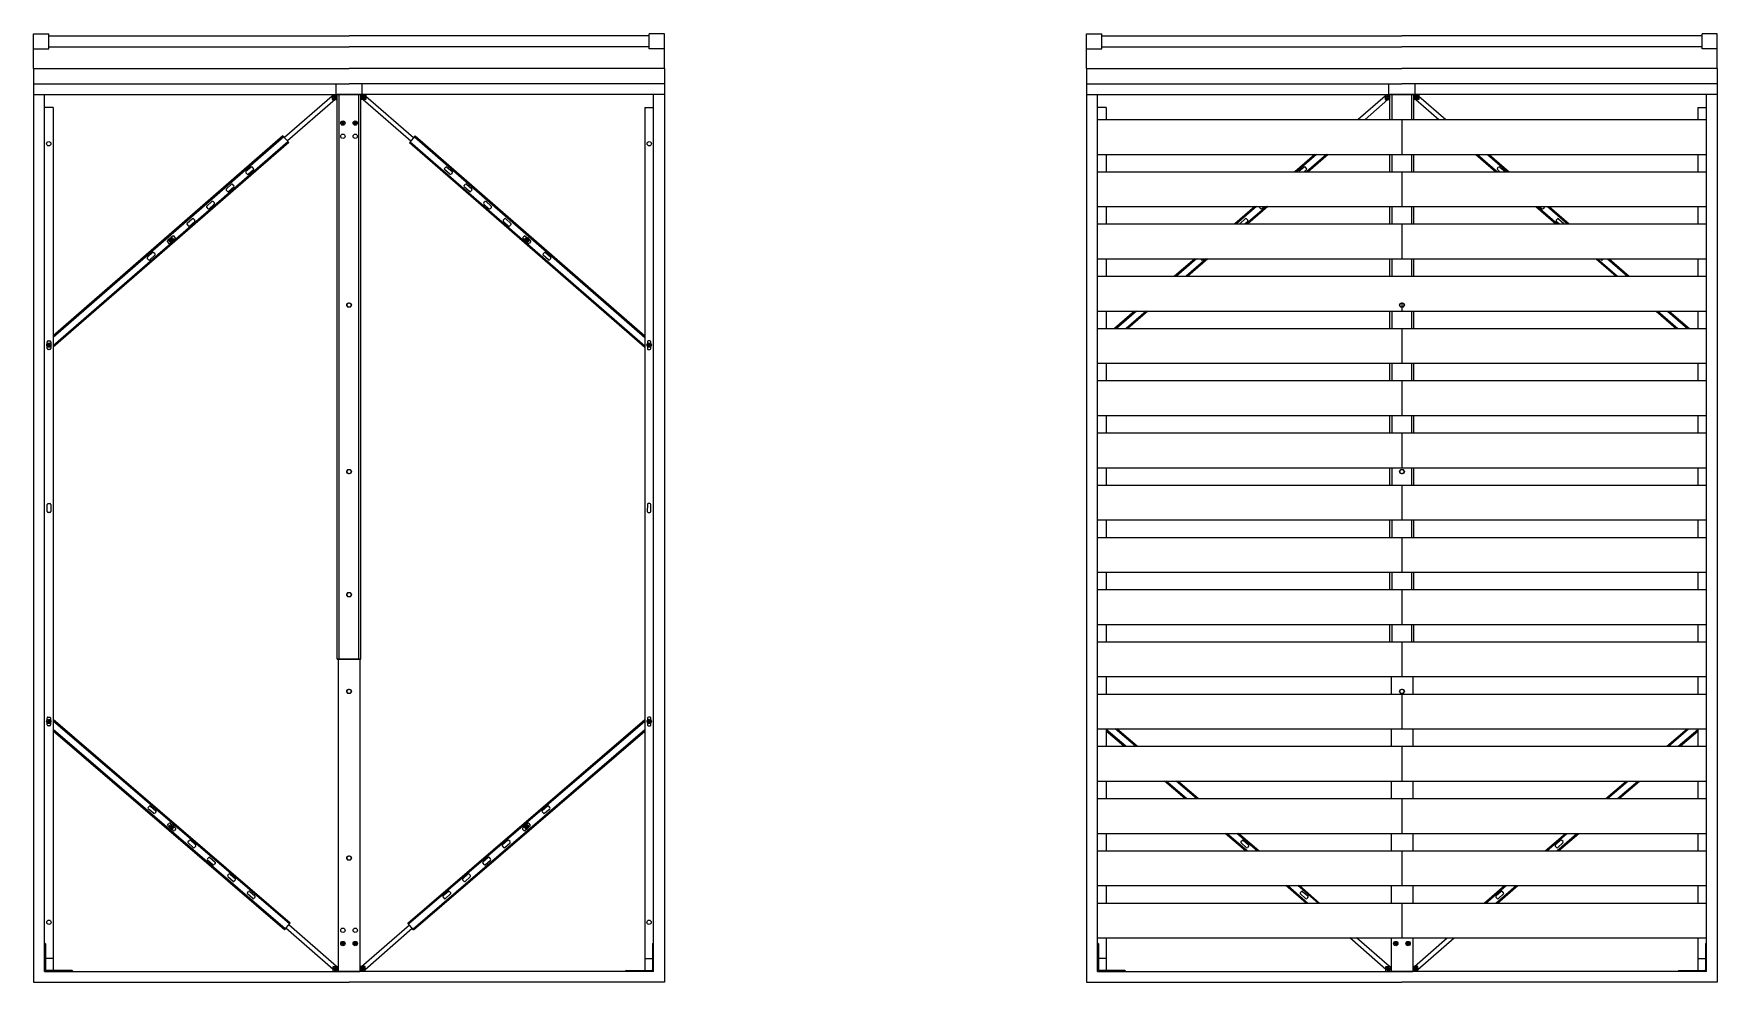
# Model space of a CAD drawing. Header units: millimetres. Extents: x 933 to 3262, y 580 to 1336.
# Drawn here: x 1879.6 to 2266.7, y 1117.6 to 1335.6 of the extents above; entities that cross this region are included whole.
import ezdxf

# ---------------------------------------------------------------- set-up
doc = ezdxf.new("R2010")
doc.units = ezdxf.units.MM
doc.layers.add('A-FURN', color=8, linetype='Continuous')
doc.layers.add('Viti', color=90, linetype='Continuous')

msp = doc.modelspace()

# ---------------------------------------------------------------- linework, layer by layer
at = {"layer": 'A-FURN'}
for p, q in [((1879.6, 1327.63), (1879.6, 1335.63)), ((1879.6, 1335.63), (1883.1, 1335.63)), ((1883.1, 1332.13), (1883.1, 1335.63)), ((2024.6, 1335.63), (2021.1, 1335.63)), ((2021.1, 1332.13), (2021.1, 1335.63)), ((2024.6, 1327.63), (2024.6, 1335.63)), ((2121.66, 1327.63), (2121.66, 1335.63)), ((2121.66, 1335.63), (2125.16, 1335.63)), ((2125.16, 1332.13), (2125.16, 1335.63)), ((2266.66, 1335.63), (2263.16, 1335.63)), ((2263.16, 1332.13), (2263.16, 1335.63)), ((2266.66, 1327.63), (2266.66, 1335.63)), ((1879.6, 1332.13), (1883.1, 1332.13)), ((1883.1, 1335.13), (1952.1, 1335.13)), ((1883.1, 1332.63), (1952.1, 1332.63)), ((2021.1, 1335.13), (1952.1, 1335.13)), ((2021.1, 1332.63), (1952.1, 1332.63)), ((2024.6, 1332.13), (2021.1, 1332.13)), ((2121.66, 1332.13), (2125.16, 1332.13)), ((2125.16, 1335.13), (2194.16, 1335.13)), ((2125.16, 1332.63), (2194.16, 1332.63)), ((2263.16, 1335.13), (2194.16, 1335.13)), ((2263.16, 1332.63), (2194.16, 1332.63)), ((2266.66, 1332.13), (2263.16, 1332.13)), ((1879.6, 1327.63), (1879.6, 1117.63)), ((1879.6, 1327.63), (1952.1, 1327.63)), ((2024.6, 1327.63), (1952.1, 1327.63)), ((2024.6, 1327.63), (2024.6, 1117.63)), ((2121.66, 1327.63), (2121.66, 1117.63)), ((2121.66, 1327.63), (2194.16, 1327.63)), ((2266.66, 1327.63), (2194.16, 1327.63)), ((2266.66, 1327.63), (2266.66, 1117.63)), ((1879.6, 1324.13), (1952.1, 1324.13)), ((1949.11, 1321.63), (1949.11, 1324.13)), ((2024.6, 1324.13), (1952.1, 1324.13)), ((1955.1, 1321.63), (1955.1, 1324.13)), ((2121.66, 1324.13), (2194.16, 1324.13)), ((2191.17, 1321.63), (2191.17, 1324.13)), ((2266.66, 1324.13), (2194.16, 1324.13)), ((2197.16, 1321.63), (2197.16, 1324.13)), ((1879.6, 1321.63), (1954.85, 1321.63)), ((1882.1, 1120.13), (1882.1, 1321.63)), ((2024.6, 1321.63), (1949.35, 1321.63)), ((2022.1, 1120.13), (2022.1, 1321.63)), ((2121.66, 1321.63), (2196.91, 1321.63)), ((2124.16, 1120.13), (2124.16, 1321.63)), ((2266.66, 1321.63), (2191.41, 1321.63)), ((2264.16, 1120.13), (2264.16, 1321.63)), ((2124.16, 1315.9), (2264.16, 1315.9)), ((2194.16, 1315.9), (2194.16, 1307.9)), ((2124.16, 1307.9), (2264.16, 1307.9)), ((2124.16, 1303.9), (2264.16, 1303.9)), ((2194.16, 1303.9), (2194.16, 1295.9)), ((2124.16, 1295.9), (2264.16, 1295.9)), ((2124.16, 1291.9), (2264.16, 1291.9)), ((2194.16, 1291.9), (2194.16, 1283.9)), ((2124.16, 1283.9), (2264.16, 1283.9)), ((2124.16, 1279.89), (2264.16, 1279.89)), ((2194.16, 1273.77), (2194.16, 1271.89)), ((2124.16, 1271.89), (2264.16, 1271.89)), ((2124.16, 1267.89), (2264.16, 1267.89)), ((2194.16, 1267.89), (2194.16, 1259.89)), ((2124.16, 1259.89), (2264.16, 1259.89)), ((2124.16, 1255.89), (2264.16, 1255.89)), ((2194.16, 1255.89), (2194.16, 1247.89)), ((2124.16, 1247.89), (2264.16, 1247.89)), ((2124.16, 1243.88), (2264.16, 1243.88)), ((2194.16, 1243.88), (2194.16, 1235.88)), ((2124.16, 1235.88), (2264.16, 1235.88)), ((2124.16, 1231.88), (2264.16, 1231.88)), ((2194.16, 1231.88), (2194.16, 1223.88)), ((2124.16, 1223.88), (2264.16, 1223.88)), ((2124.16, 1219.88), (2264.16, 1219.88)), ((2194.16, 1219.88), (2194.16, 1211.88)), ((2124.16, 1211.88), (2264.16, 1211.88)), ((2124.16, 1207.87), (2264.16, 1207.87)), ((2194.16, 1207.87), (2194.16, 1199.87)), ((2124.16, 1199.87), (2264.16, 1199.87)), ((2124.16, 1195.87), (2264.16, 1195.87)), ((2194.16, 1195.87), (2194.16, 1187.87)), ((2124.16, 1187.87), (2264.16, 1187.87)), ((2124.16, 1183.87), (2264.16, 1183.87)), ((2194.16, 1183.87), (2194.16, 1175.87)), ((2124.16, 1175.87), (2264.16, 1175.87)), ((2124.16, 1171.86), (2264.16, 1171.86)), ((2194.16, 1171.86), (2194.16, 1163.86)), ((2124.16, 1163.86), (2264.16, 1163.86)), ((2124.16, 1159.86), (2264.16, 1159.86)), ((2194.16, 1159.86), (2194.16, 1151.86)), ((2124.16, 1151.86), (2264.16, 1151.86)), ((2124.16, 1147.86), (2264.16, 1147.86)), ((2194.16, 1147.86), (2194.16, 1139.86)), ((2124.16, 1139.86), (2264.16, 1139.86)), ((2124.16, 1135.85), (2264.16, 1135.85)), ((2194.16, 1135.85), (2194.16, 1127.85)), ((2124.16, 1127.85), (2264.16, 1127.85)), ((1882.11, 1123.13), (1882.1, 1123.13)), ((2022.1, 1123.13), (2022.1, 1123.13)), ((2124.17, 1123.13), (2124.16, 1123.13)), ((2264.16, 1123.13), (2264.16, 1123.13)), ((1882.1, 1120.13), (1954.6, 1120.13)), ((2022.1, 1120.13), (1949.6, 1120.13)), ((2124.16, 1120.13), (2196.66, 1120.13)), ((2264.16, 1120.13), (2191.66, 1120.13)), ((1879.6, 1117.63), (1952.1, 1117.63)), ((2024.6, 1117.63), (1952.1, 1117.63)), ((2121.66, 1117.63), (2194.16, 1117.63)), ((2266.66, 1117.63), (2194.16, 1117.63))]:
    msp.add_line(p, q, dxfattribs=at)
for centre in [(1952.06, 1206.71), (1952.15, 1206.71)]:
    msp.add_circle(centre, 0.5, dxfattribs=at)
at = {"layer": 'Viti'}
for p, q in [((1948.23, 1321.3), (1937.25, 1311.74)), ((1948.88, 1320.47), (1937.93, 1310.97)), ((1948.23, 1321.62), (1948.23, 1320.47)), ((1948.23, 1320.47), (1949.35, 1320.47)), ((1948.51, 1321.03), (1948.51, 1321.19)), ((1948.51, 1321.19), (1948.74, 1321.19)), ((1948.74, 1321.03), (1948.51, 1321.03)), ((1948.74, 1321.42), (1948.9, 1321.42)), ((1948.74, 1321.19), (1948.74, 1321.42)), ((1948.74, 1321.19), (1948.9, 1321.03)), ((1948.74, 1321.03), (1948.9, 1321.19)), ((1948.74, 1320.8), (1948.74, 1321.03)), ((1948.9, 1320.8), (1948.74, 1320.8)), ((1948.9, 1321.42), (1948.9, 1321.19)), ((1948.9, 1321.19), (1949.13, 1321.19)), ((1948.9, 1321.03), (1948.9, 1320.8)), ((1949.13, 1321.03), (1948.9, 1321.03)), ((1949.13, 1321.19), (1949.13, 1321.03)), ((1949.35, 1226.63), (1949.35, 1321.63)), ((1949.85, 1226.63), (1949.85, 1321.63)), ((1954.35, 1226.63), (1954.35, 1321.63)), ((1954.85, 1226.63), (1954.85, 1321.63)), ((1955.98, 1320.47), (1954.85, 1320.47)), ((1955.08, 1321.19), (1955.08, 1321.03)), ((1955.31, 1321.19), (1955.08, 1321.19)), ((1955.08, 1321.03), (1955.31, 1321.03)), ((1955.47, 1321.42), (1955.31, 1321.42)), ((1955.31, 1321.42), (1955.31, 1321.19)), ((1955.47, 1321.19), (1955.31, 1321.03)), ((1955.47, 1321.03), (1955.31, 1321.19)), ((1955.31, 1321.03), (1955.31, 1320.8)), ((1955.31, 1320.8), (1955.47, 1320.8)), ((1955.33, 1320.47), (1966.28, 1310.97)), ((1955.47, 1321.19), (1955.47, 1321.42)), ((1955.7, 1321.19), (1955.47, 1321.19)), ((1955.47, 1320.8), (1955.47, 1321.03)), ((1955.47, 1321.03), (1955.7, 1321.03)), ((1955.7, 1321.03), (1955.7, 1321.19)), ((1955.98, 1321.62), (1955.98, 1320.47)), ((1955.98, 1321.3), (1966.96, 1311.74)), ((2190.29, 1321.3), (2184.09, 1315.9)), ((2190.94, 1320.47), (2185.67, 1315.9)), ((2190.29, 1321.62), (2190.29, 1320.47)), ((2190.29, 1320.47), (2191.41, 1320.47)), ((2190.56, 1321.03), (2190.56, 1321.19)), ((2190.56, 1321.19), (2190.8, 1321.19)), ((2190.8, 1321.03), (2190.56, 1321.03)), ((2190.8, 1321.42), (2190.95, 1321.42)), ((2190.8, 1321.19), (2190.8, 1321.42)), ((2190.8, 1321.19), (2190.95, 1321.03)), ((2190.8, 1321.03), (2190.95, 1321.19)), ((2190.8, 1320.8), (2190.8, 1321.03)), ((2190.95, 1320.8), (2190.8, 1320.8)), ((2190.95, 1321.42), (2190.95, 1321.19)), ((2190.95, 1321.19), (2191.19, 1321.19)), ((2190.95, 1321.03), (2190.95, 1320.8)), ((2191.19, 1321.03), (2190.95, 1321.03)), ((2191.19, 1321.19), (2191.19, 1321.03)), ((2191.41, 1315.9), (2191.41, 1321.63)), ((2191.91, 1315.9), (2191.91, 1321.63)), ((2196.41, 1315.9), (2196.41, 1321.63)), ((2196.91, 1315.9), (2196.91, 1321.63)), ((2198.03, 1320.47), (2196.91, 1320.47)), ((2197.13, 1321.19), (2197.13, 1321.03)), ((2197.37, 1321.19), (2197.13, 1321.19)), ((2197.13, 1321.03), (2197.37, 1321.03)), ((2197.53, 1321.42), (2197.37, 1321.42)), ((2197.37, 1321.42), (2197.37, 1321.19)), ((2197.53, 1321.19), (2197.37, 1321.03)), ((2197.53, 1321.03), (2197.37, 1321.19)), ((2197.37, 1321.03), (2197.37, 1320.8)), ((2197.37, 1320.8), (2197.53, 1320.8)), ((2197.38, 1320.47), (2202.65, 1315.9)), ((2197.53, 1321.19), (2197.53, 1321.42)), ((2197.76, 1321.19), (2197.53, 1321.19)), ((2197.53, 1320.8), (2197.53, 1321.03)), ((2197.53, 1321.03), (2197.76, 1321.03)), ((2197.76, 1321.03), (2197.76, 1321.19)), ((2198.03, 1321.62), (2198.03, 1320.47)), ((2198.03, 1321.3), (2204.23, 1315.9)), ((1884.1, 1318.63), (1882.1, 1318.63)), ((1884.1, 1318.63), (1884.1, 1120.13)), ((2020.1, 1318.63), (2020.1, 1120.13)), ((2020.1, 1318.63), (2022.1, 1318.63)), ((2126.16, 1318.63), (2124.16, 1318.63)), ((2126.16, 1318.63), (2126.16, 1315.9)), ((2262.16, 1318.63), (2262.16, 1315.9)), ((2262.16, 1318.63), (2264.16, 1318.63)), ((1950.37, 1315.03), (1950.37, 1315.18)), ((1950.37, 1315.18), (1950.6, 1315.18)), ((1950.6, 1315.03), (1950.37, 1315.03)), ((1950.6, 1315.42), (1950.76, 1315.42)), ((1950.6, 1315.18), (1950.6, 1315.42)), ((1950.6, 1315.18), (1950.76, 1315.03)), ((1950.6, 1315.03), (1950.76, 1315.18)), ((1950.6, 1314.79), (1950.6, 1315.03)), ((1950.76, 1314.79), (1950.6, 1314.79)), ((1950.76, 1315.42), (1950.76, 1315.18)), ((1950.76, 1315.18), (1951, 1315.18)), ((1950.76, 1315.03), (1950.76, 1314.79)), ((1951, 1315.03), (1950.76, 1315.03)), ((1951, 1315.18), (1951, 1315.03)), ((1953.21, 1315.18), (1953.21, 1315.03)), ((1953.45, 1315.18), (1953.21, 1315.18)), ((1953.21, 1315.03), (1953.45, 1315.03)), ((1953.6, 1315.42), (1953.45, 1315.42)), ((1953.45, 1315.42), (1953.45, 1315.18)), ((1953.6, 1315.18), (1953.45, 1315.03)), ((1953.6, 1315.03), (1953.45, 1315.18)), ((1953.45, 1315.03), (1953.45, 1314.79)), ((1953.45, 1314.79), (1953.6, 1314.79)), ((1953.6, 1315.18), (1953.6, 1315.42)), ((1953.84, 1315.18), (1953.6, 1315.18)), ((1953.6, 1314.79), (1953.6, 1315.03)), ((1953.6, 1315.03), (1953.84, 1315.03)), ((1953.84, 1315.03), (1953.84, 1315.18)), ((1936.92, 1312.12), (1884.1, 1266.21)), ((1937.08, 1311.94), (1884.1, 1265.83)), ((1938.07, 1310.79), (1884.1, 1263.9)), ((1938.23, 1310.61), (1884.1, 1263.57)), ((1936.92, 1312.12), (1938.23, 1310.61)), ((1967.29, 1312.12), (1965.98, 1310.61)), ((1965.98, 1310.61), (2020.1, 1263.57)), ((1966.14, 1310.79), (2020.1, 1263.9)), ((1967.13, 1311.94), (2020.1, 1265.83)), ((1967.29, 1312.12), (2020.1, 1266.21)), ((1929.61, 1304.98), (1928.41, 1303.92)), ((1930.15, 1304.66), (1929.89, 1304.96)), ((1974.06, 1304.66), (1974.32, 1304.96)), ((1974.6, 1304.98), (1975.8, 1303.92)), ((2126.16, 1307.9), (2126.16, 1303.9)), ((2174.13, 1307.9), (2169.52, 1303.9)), ((2174.5, 1307.9), (2169.9, 1303.9)), ((2171.66, 1304.98), (2170.46, 1303.92)), ((2172.21, 1304.66), (2171.95, 1304.96)), ((2176.81, 1307.9), (2172.2, 1303.9)), ((2177.18, 1307.9), (2172.57, 1303.9)), ((2191.41, 1303.9), (2191.41, 1307.9)), ((2191.91, 1303.9), (2191.91, 1307.9)), ((2196.41, 1303.9), (2196.41, 1307.9)), ((2196.91, 1303.9), (2196.91, 1307.9)), ((2211.15, 1307.9), (2215.75, 1303.9)), ((2211.52, 1307.9), (2216.12, 1303.9)), ((2213.82, 1307.9), (2218.42, 1303.9)), ((2214.2, 1307.9), (2218.8, 1303.9)), ((2216.11, 1304.66), (2216.38, 1304.96)), ((2216.66, 1304.98), (2217.86, 1303.92)), ((2262.16, 1307.9), (2262.16, 1303.9)), ((1925.1, 1301.02), (1923.9, 1299.96)), ((1925.65, 1300.7), (1925.38, 1301)), ((1928.39, 1303.64), (1928.65, 1303.34)), ((1928.93, 1303.32), (1930.14, 1304.38)), ((1975.27, 1303.32), (1974.07, 1304.38)), ((1975.82, 1303.64), (1975.56, 1303.34)), ((1978.56, 1300.7), (1978.82, 1301)), ((1979.11, 1301.02), (1980.31, 1299.96)), ((2171.65, 1303.9), (2172.19, 1304.38)), ((2216.67, 1303.9), (2216.13, 1304.38)), ((1920.6, 1297.05), (1919.4, 1296)), ((1921.14, 1296.73), (1920.88, 1297.03)), ((1923.88, 1299.68), (1924.15, 1299.38)), ((1924.43, 1299.36), (1925.63, 1300.41)), ((1979.78, 1299.36), (1978.58, 1300.41)), ((1980.33, 1299.68), (1980.06, 1299.38)), ((1983.07, 1296.73), (1983.33, 1297.03)), ((1983.61, 1297.05), (1984.81, 1296)), ((1916.09, 1293.09), (1914.89, 1292.03)), ((1916.64, 1292.77), (1916.37, 1293.07)), ((1919.38, 1295.71), (1919.64, 1295.41)), ((1919.92, 1295.4), (1921.13, 1296.45)), ((1984.28, 1295.4), (1983.08, 1296.45)), ((1984.83, 1295.71), (1984.57, 1295.41)), ((1987.57, 1292.77), (1987.83, 1293.07)), ((1988.12, 1293.09), (1989.32, 1292.03)), ((2126.16, 1295.9), (2126.16, 1291.9)), ((2160.32, 1295.9), (2155.71, 1291.9)), ((2160.71, 1295.9), (2156.11, 1291.9)), ((2158.15, 1293.09), (2156.95, 1292.03)), ((2162.99, 1295.9), (2158.38, 1291.9)), ((2158.7, 1292.77), (2158.43, 1293.07)), ((2163.36, 1295.9), (2158.76, 1291.9)), ((2161.44, 1295.71), (2161.7, 1295.41)), ((2161.98, 1295.4), (2162.56, 1295.9)), ((2191.41, 1291.9), (2191.41, 1295.9)), ((2191.91, 1291.9), (2191.91, 1295.9)), ((2196.41, 1291.9), (2196.41, 1295.9)), ((2196.91, 1291.9), (2196.91, 1295.9)), ((2224.96, 1295.9), (2229.57, 1291.9)), ((2225.33, 1295.9), (2229.94, 1291.9)), ((2226.34, 1295.4), (2225.77, 1295.9)), ((2226.89, 1295.71), (2226.62, 1295.41)), ((2227.61, 1295.9), (2232.21, 1291.9)), ((2228, 1295.9), (2232.61, 1291.9)), ((2229.63, 1292.77), (2229.89, 1293.07)), ((2230.17, 1293.09), (2231.38, 1292.03)), ((2262.16, 1295.9), (2262.16, 1291.9)), ((1911.59, 1289.13), (1911.17, 1288.76)), ((1912.13, 1288.81), (1911.87, 1289.11)), ((1914.87, 1291.75), (1915.14, 1291.45)), ((1915.42, 1291.43), (1916.62, 1292.49)), ((1988.79, 1291.43), (1987.59, 1292.49)), ((1989.34, 1291.75), (1989.07, 1291.45)), ((1992.08, 1288.81), (1992.34, 1289.11)), ((1992.62, 1289.13), (1993.04, 1288.76)), ((2158.01, 1291.9), (2158.68, 1292.49)), ((2230.32, 1291.9), (2229.65, 1292.49)), ((1906.95, 1285.31), (1905.75, 1284.26)), ((1907.5, 1285), (1907.23, 1285.3)), ((1910.37, 1287.79), (1910.63, 1287.49)), ((1910.73, 1288.37), (1910.39, 1288.07)), ((1910.91, 1288.18), (1910.91, 1288.34)), ((1910.91, 1288.34), (1911.14, 1288.34)), ((1911.14, 1288.18), (1910.91, 1288.18)), ((1910.91, 1287.47), (1911.24, 1287.76)), ((1911.14, 1288.57), (1911.29, 1288.57)), ((1911.14, 1288.34), (1911.14, 1288.57)), ((1911.14, 1288.34), (1911.29, 1288.18)), ((1911.14, 1288.18), (1911.29, 1288.34)), ((1911.14, 1287.95), (1911.14, 1288.18)), ((1911.29, 1287.95), (1911.14, 1287.95)), ((1911.29, 1288.57), (1911.29, 1288.34)), ((1911.29, 1288.34), (1911.53, 1288.34)), ((1911.29, 1288.18), (1911.29, 1287.95)), ((1911.53, 1288.18), (1911.29, 1288.18)), ((1911.53, 1288.34), (1911.53, 1288.18)), ((1911.71, 1288.17), (1912.12, 1288.53)), ((1992.5, 1288.17), (1992.09, 1288.53)), ((1992.68, 1288.34), (1992.68, 1288.18)), ((1992.92, 1288.34), (1992.68, 1288.34)), ((1992.68, 1288.18), (1992.92, 1288.18)), ((1993.07, 1288.57), (1992.92, 1288.57)), ((1992.92, 1288.57), (1992.92, 1288.34)), ((1993.07, 1288.34), (1992.92, 1288.18)), ((1993.07, 1288.18), (1992.92, 1288.34)), ((1992.92, 1288.18), (1992.92, 1287.95)), ((1992.92, 1287.95), (1993.07, 1287.95)), ((1993.29, 1287.47), (1992.97, 1287.76)), ((1993.07, 1288.34), (1993.07, 1288.57)), ((1993.3, 1288.34), (1993.07, 1288.34)), ((1993.07, 1287.95), (1993.07, 1288.18)), ((1993.07, 1288.18), (1993.3, 1288.18)), ((1993.3, 1288.18), (1993.3, 1288.34)), ((1993.48, 1288.37), (1993.82, 1288.07)), ((1993.84, 1287.79), (1993.58, 1287.49)), ((1996.71, 1285), (1996.98, 1285.3)), ((1997.26, 1285.31), (1998.46, 1284.26)), ((1905.73, 1283.98), (1905.99, 1283.67)), ((1906.28, 1283.66), (1907.48, 1284.71)), ((1997.93, 1283.66), (1996.73, 1284.71)), ((1998.48, 1283.98), (1998.21, 1283.67)), ((2126.16, 1283.9), (2126.16, 1279.89)), ((2146.51, 1283.9), (2141.9, 1279.89)), ((2146.92, 1283.9), (2142.32, 1279.89)), ((2149.18, 1283.9), (2144.57, 1279.89)), ((2149.55, 1283.9), (2144.95, 1279.89)), ((2147.86, 1283.9), (2148.05, 1283.67)), ((2148.33, 1283.66), (2148.61, 1283.9)), ((2191.41, 1279.89), (2191.41, 1283.9)), ((2191.91, 1279.89), (2191.91, 1283.9)), ((2196.41, 1279.89), (2196.41, 1283.9)), ((2196.91, 1279.89), (2196.91, 1283.9)), ((2238.77, 1283.9), (2243.38, 1279.89)), ((2239.15, 1283.9), (2243.75, 1279.89)), ((2239.99, 1283.66), (2239.71, 1283.9)), ((2240.47, 1283.9), (2240.27, 1283.67)), ((2241.4, 1283.9), (2246, 1279.89)), ((2241.81, 1283.9), (2246.42, 1279.89)), ((2262.16, 1283.9), (2262.16, 1279.89)), ((2126.16, 1271.89), (2126.16, 1267.89)), ((2132.7, 1271.89), (2128.1, 1267.89)), ((2133.13, 1271.89), (2128.53, 1267.89)), ((2135.36, 1271.89), (2130.75, 1267.89)), ((2135.74, 1271.89), (2131.14, 1267.89)), ((2191.41, 1267.89), (2191.41, 1271.89)), ((2191.91, 1267.89), (2191.91, 1271.89)), ((2196.41, 1267.89), (2196.41, 1271.89)), ((2196.91, 1267.89), (2196.91, 1271.89)), ((2252.58, 1271.89), (2257.19, 1267.89)), ((2252.96, 1271.89), (2257.57, 1267.89)), ((2255.2, 1271.89), (2259.79, 1267.89)), ((2255.62, 1271.89), (2260.23, 1267.89)), ((2262.16, 1271.89), (2262.16, 1267.89)), ((1882.72, 1264.38), (1882.72, 1264.85)), ((1882.72, 1263.25), (1882.72, 1263.76)), ((1882.8, 1263.99), (1882.8, 1264.15)), ((1882.8, 1264.15), (1883.04, 1264.15)), ((1883.04, 1263.99), (1882.8, 1263.99)), ((1882.92, 1265.05), (1883.32, 1265.05)), ((1883.32, 1263.05), (1882.92, 1263.05)), ((1883.04, 1264.38), (1883.19, 1264.38)), ((1883.04, 1264.15), (1883.04, 1264.38)), ((1883.04, 1264.15), (1883.19, 1263.99)), ((1883.04, 1263.99), (1883.19, 1264.15)), ((1883.04, 1263.75), (1883.04, 1263.99)), ((1883.19, 1263.75), (1883.04, 1263.75)), ((1883.19, 1264.38), (1883.19, 1264.15)), ((1883.19, 1264.15), (1883.43, 1264.15)), ((1883.19, 1263.99), (1883.19, 1263.75)), ((1883.43, 1263.99), (1883.19, 1263.99)), ((1883.43, 1264.15), (1883.43, 1263.99)), ((1883.52, 1264.85), (1883.52, 1264.36)), ((1883.52, 1263.78), (1883.52, 1263.25)), ((2020.69, 1264.85), (2020.69, 1264.36)), ((2020.69, 1263.78), (2020.69, 1263.25)), ((2020.78, 1264.15), (2020.78, 1263.99)), ((2021.02, 1264.15), (2020.78, 1264.15)), ((2020.78, 1263.99), (2021.02, 1263.99)), ((2021.29, 1265.05), (2020.89, 1265.05)), ((2020.89, 1263.05), (2021.29, 1263.05)), ((2021.17, 1264.38), (2021.02, 1264.38)), ((2021.02, 1264.38), (2021.02, 1264.15)), ((2021.17, 1264.15), (2021.02, 1263.99)), ((2021.17, 1263.99), (2021.02, 1264.15)), ((2021.02, 1263.99), (2021.02, 1263.75)), ((2021.02, 1263.75), (2021.17, 1263.75)), ((2021.17, 1264.15), (2021.17, 1264.38)), ((2021.41, 1264.15), (2021.17, 1264.15)), ((2021.17, 1263.75), (2021.17, 1263.99)), ((2021.17, 1263.99), (2021.41, 1263.99)), ((2021.41, 1263.99), (2021.41, 1264.15)), ((2021.49, 1264.38), (2021.49, 1264.85)), ((2021.49, 1263.25), (2021.49, 1263.76)), ((2126.16, 1259.89), (2126.16, 1255.89)), ((2191.41, 1255.89), (2191.41, 1259.89)), ((2191.91, 1255.89), (2191.91, 1259.89)), ((2196.41, 1255.89), (2196.41, 1259.89)), ((2196.91, 1255.89), (2196.91, 1259.89)), ((2262.16, 1259.89), (2262.16, 1255.89)), ((2126.16, 1247.89), (2126.16, 1243.88)), ((2191.41, 1243.88), (2191.41, 1247.89)), ((2191.91, 1243.88), (2191.91, 1247.89)), ((2196.41, 1243.88), (2196.41, 1247.89)), ((2196.91, 1243.88), (2196.91, 1247.89)), ((2262.16, 1247.89), (2262.16, 1243.88)), ((1949.35, 1191.85), (1949.35, 1236.63)), ((1949.85, 1191.85), (1949.85, 1236.63)), ((1954.35, 1191.85), (1954.35, 1236.63)), ((1954.85, 1191.85), (1954.85, 1236.63)), ((2126.16, 1235.88), (2126.16, 1231.88)), ((2191.41, 1231.88), (2191.41, 1235.88)), ((2191.91, 1231.88), (2191.91, 1235.88)), ((2196.41, 1231.88), (2196.41, 1235.88)), ((2196.91, 1231.88), (2196.91, 1235.88)), ((2262.16, 1235.88), (2262.16, 1231.88)), ((1882.73, 1225.83), (1882.73, 1227.43)), ((1882.93, 1227.63), (1883.33, 1227.63)), ((1883.53, 1227.43), (1883.53, 1225.83)), ((2020.68, 1227.43), (2020.67, 1225.83)), ((2021.28, 1227.63), (2020.88, 1227.63)), ((2021.47, 1225.83), (2021.48, 1227.43)), ((1883.33, 1225.63), (1882.93, 1225.63)), ((2020.87, 1225.63), (2021.27, 1225.63)), ((2126.16, 1223.88), (2126.16, 1219.88)), ((2191.41, 1219.88), (2191.41, 1223.88)), ((2191.91, 1219.88), (2191.91, 1223.88)), ((2196.41, 1219.88), (2196.41, 1223.88)), ((2196.91, 1219.88), (2196.91, 1223.88)), ((2262.16, 1223.88), (2262.16, 1219.88)), ((2126.16, 1211.88), (2126.16, 1207.87)), ((2191.41, 1207.87), (2191.41, 1211.88)), ((2191.91, 1207.87), (2191.91, 1211.88)), ((2196.41, 1207.87), (2196.41, 1211.88)), ((2196.91, 1207.87), (2196.91, 1211.88)), ((2262.16, 1211.88), (2262.16, 1207.87)), ((2126.16, 1199.87), (2126.16, 1195.87)), ((2191.41, 1195.87), (2191.41, 1199.87)), ((2191.91, 1195.87), (2191.91, 1199.87)), ((2196.41, 1195.87), (2196.41, 1199.87)), ((2196.91, 1195.87), (2196.91, 1199.87)), ((2262.16, 1199.87), (2262.16, 1195.87)), ((1949.35, 1191.85), (1954.85, 1191.85)), ((1954.85, 1191.85), (1949.35, 1191.85)), ((1949.6, 1191.85), (1949.4, 1191.85)), ((1949.6, 1191.85), (1949.4, 1191.85)), ((1949.6, 1191.85), (1949.6, 1120.13)), ((1949.6, 1191.85), (1954.6, 1191.85)), ((1954.6, 1191.85), (1949.6, 1191.85)), ((1954.6, 1191.85), (1954.8, 1191.85)), ((1954.6, 1191.85), (1954.6, 1120.13)), ((1954.6, 1191.85), (1954.8, 1191.85)), ((2126.16, 1187.87), (2126.16, 1183.87)), ((2191.66, 1187.87), (2191.66, 1183.87)), ((2196.66, 1187.87), (2196.66, 1183.87)), ((2262.16, 1187.87), (2262.16, 1183.87)), ((1882.69, 1177.9), (1882.69, 1178.37)), ((1882.7, 1176.77), (1882.7, 1177.26)), ((1882.77, 1177.5), (1882.77, 1177.66)), ((1882.77, 1177.66), (1883, 1177.66)), ((1883, 1177.5), (1882.77, 1177.5)), ((1882.89, 1178.57), (1883.29, 1178.57)), ((1883, 1177.89), (1883.16, 1177.89)), ((1883, 1177.66), (1883, 1177.89)), ((1883, 1177.66), (1883.16, 1177.5)), ((1883, 1177.5), (1883.16, 1177.66)), ((1883, 1177.27), (1883, 1177.5)), ((1883.16, 1177.27), (1883, 1177.27)), ((1883.16, 1177.89), (1883.16, 1177.66)), ((1883.16, 1177.66), (1883.4, 1177.66)), ((1883.16, 1177.5), (1883.16, 1177.27)), ((1883.4, 1177.5), (1883.16, 1177.5)), ((1883.4, 1177.66), (1883.4, 1177.5)), ((1883.49, 1178.37), (1883.49, 1177.86)), ((1883.5, 1177.3), (1883.5, 1176.77)), ((1938.57, 1131.23), (1884.1, 1177.99)), ((1938.4, 1131.05), (1884.1, 1177.67)), ((1965.64, 1131.23), (2020.1, 1177.99)), ((1965.81, 1131.05), (2020.1, 1177.67)), ((2020.72, 1178.37), (2020.71, 1177.86)), ((2020.71, 1177.3), (2020.71, 1176.77)), ((2020.81, 1177.66), (2020.81, 1177.5)), ((2021.05, 1177.66), (2020.81, 1177.66)), ((2020.81, 1177.5), (2021.05, 1177.5)), ((2021.32, 1178.57), (2020.92, 1178.57)), ((2021.21, 1177.89), (2021.05, 1177.89)), ((2021.05, 1177.89), (2021.05, 1177.66)), ((2021.21, 1177.66), (2021.05, 1177.5)), ((2021.21, 1177.5), (2021.05, 1177.66)), ((2021.05, 1177.5), (2021.05, 1177.27)), ((2021.05, 1177.27), (2021.21, 1177.27)), ((2021.21, 1177.66), (2021.21, 1177.89)), ((2021.44, 1177.66), (2021.21, 1177.66)), ((2021.21, 1177.27), (2021.21, 1177.5)), ((2021.21, 1177.5), (2021.44, 1177.5)), ((2021.44, 1177.5), (2021.44, 1177.66)), ((2021.51, 1177.9), (2021.52, 1178.37)), ((2021.51, 1176.77), (2021.51, 1177.26)), ((1883.3, 1176.57), (1882.9, 1176.57)), ((1937.4, 1129.9), (1884.1, 1175.74)), ((1937.25, 1129.72), (1884.1, 1175.36)), ((1966.81, 1129.9), (2020.1, 1175.74)), ((1966.96, 1129.72), (2020.1, 1175.36)), ((2020.91, 1176.57), (2021.31, 1176.57)), ((2126.16, 1175.87), (2126.16, 1171.86)), ((2130.67, 1171.86), (2126.16, 1175.74)), ((2130.24, 1171.86), (2126.16, 1175.36)), ((2132.92, 1171.86), (2128.26, 1175.87)), ((2133.3, 1171.86), (2128.63, 1175.87)), ((2191.66, 1175.87), (2191.66, 1171.86)), ((2196.66, 1175.87), (2196.66, 1171.86)), ((2255.03, 1171.86), (2259.69, 1175.87)), ((2255.4, 1171.86), (2260.06, 1175.87)), ((2257.66, 1171.86), (2262.16, 1175.74)), ((2258.09, 1171.86), (2262.16, 1175.36)), ((2262.16, 1175.87), (2262.16, 1171.86)), ((2126.16, 1163.86), (2126.16, 1159.86)), ((2144.21, 1159.86), (2139.55, 1163.86)), ((2144.63, 1159.86), (2139.97, 1163.86)), ((2146.9, 1159.86), (2142.24, 1163.86)), ((2147.28, 1159.86), (2142.61, 1163.86)), ((2191.66, 1163.86), (2191.66, 1159.86)), ((2196.66, 1163.86), (2196.66, 1159.86)), ((2241.05, 1159.86), (2245.71, 1163.86)), ((2241.42, 1159.86), (2246.08, 1163.86)), ((2243.7, 1159.86), (2248.35, 1163.86)), ((2244.11, 1159.86), (2248.77, 1163.86)), ((2262.16, 1163.86), (2262.16, 1159.86)), ((1905.93, 1157.81), (1906.2, 1158.11)), ((1907.15, 1156.47), (1905.95, 1157.52)), ((1906.48, 1158.12), (1907.68, 1157.07)), ((1997.73, 1158.12), (1996.53, 1157.07)), ((1997.06, 1156.47), (1998.26, 1157.52)), ((1998.28, 1157.81), (1998.01, 1158.11)), ((1907.7, 1156.78), (1907.43, 1156.48)), ((1910.45, 1153.85), (1910.71, 1154.15)), ((1910.81, 1153.27), (1910.46, 1153.57)), ((1910.98, 1153.3), (1910.98, 1153.46)), ((1910.98, 1153.46), (1911.22, 1153.46)), ((1910.99, 1154.17), (1911.32, 1153.88)), ((1911.22, 1153.69), (1911.37, 1153.69)), ((1911.22, 1153.46), (1911.22, 1153.69)), ((1911.22, 1153.46), (1911.37, 1153.3)), ((1911.22, 1153.3), (1911.37, 1153.46)), ((1911.37, 1153.69), (1911.37, 1153.46)), ((1911.37, 1153.46), (1911.61, 1153.46)), ((1911.61, 1153.46), (1911.61, 1153.3)), ((1911.78, 1153.47), (1912.19, 1153.11)), ((1992.42, 1153.47), (1992.02, 1153.11)), ((1992.6, 1153.46), (1992.6, 1153.3)), ((1992.84, 1153.46), (1992.6, 1153.46)), ((1992.99, 1153.69), (1992.84, 1153.69)), ((1992.84, 1153.69), (1992.84, 1153.46)), ((1992.99, 1153.46), (1992.84, 1153.3)), ((1992.99, 1153.3), (1992.84, 1153.46)), ((1993.22, 1154.17), (1992.89, 1153.88)), ((1992.99, 1153.46), (1992.99, 1153.69)), ((1993.23, 1153.46), (1992.99, 1153.46)), ((1993.23, 1153.3), (1993.23, 1153.46)), ((1993.4, 1153.27), (1993.75, 1153.57)), ((1993.76, 1153.85), (1993.5, 1154.15)), ((1996.51, 1156.78), (1996.78, 1156.48)), ((1911.22, 1153.3), (1910.98, 1153.3)), ((1911.22, 1153.07), (1911.22, 1153.3)), ((1911.37, 1153.07), (1911.22, 1153.07)), ((1911.67, 1152.51), (1911.24, 1152.88)), ((1911.37, 1153.3), (1911.37, 1153.07)), ((1911.61, 1153.3), (1911.37, 1153.3)), ((1912.21, 1152.83), (1911.95, 1152.53)), ((1915.08, 1149.95), (1915.34, 1150.25)), ((1916.3, 1148.61), (1915.1, 1149.66)), ((1915.63, 1150.27), (1916.83, 1149.21)), ((1988.58, 1150.27), (1987.38, 1149.21)), ((1987.91, 1148.61), (1989.11, 1149.66)), ((1989.13, 1149.95), (1988.87, 1150.25)), ((1992, 1152.83), (1992.26, 1152.53)), ((1992.54, 1152.51), (1992.97, 1152.88)), ((1992.6, 1153.3), (1992.84, 1153.3)), ((1992.84, 1153.3), (1992.84, 1153.07)), ((1992.84, 1153.07), (1992.99, 1153.07)), ((1992.99, 1153.07), (1992.99, 1153.3)), ((1992.99, 1153.3), (1993.23, 1153.3)), ((2126.16, 1151.86), (2126.16, 1147.86)), ((2158.19, 1147.86), (2153.53, 1151.86)), ((2158.59, 1147.86), (2153.93, 1151.86)), ((2160.89, 1147.86), (2156.22, 1151.86)), ((2161.26, 1147.86), (2156.59, 1151.86)), ((2157.14, 1149.95), (2157.4, 1150.25)), ((2158.36, 1148.61), (2157.16, 1149.66)), ((2157.68, 1150.27), (2158.88, 1149.21)), ((2191.66, 1151.86), (2191.66, 1147.86)), ((2196.66, 1151.86), (2196.66, 1147.86)), ((2227.07, 1147.86), (2231.73, 1151.86)), ((2227.44, 1147.86), (2232.1, 1151.86)), ((2230.64, 1150.27), (2229.44, 1149.21)), ((2229.74, 1147.86), (2234.39, 1151.86)), ((2229.97, 1148.61), (2231.17, 1149.66)), ((2230.13, 1147.86), (2234.8, 1151.86)), ((2231.19, 1149.95), (2230.92, 1150.25)), ((2262.16, 1151.86), (2262.16, 1147.86)), ((1916.85, 1148.93), (1916.58, 1148.63)), ((1919.57, 1145.99), (1919.84, 1146.29)), ((1920.79, 1144.65), (1919.59, 1145.71)), ((1920.12, 1146.31), (1921.32, 1145.25)), ((1984.09, 1146.31), (1982.89, 1145.25)), ((1983.42, 1144.65), (1984.62, 1145.71)), ((1984.64, 1145.99), (1984.37, 1146.29)), ((1987.36, 1148.93), (1987.63, 1148.63)), ((2158.9, 1148.93), (2158.64, 1148.63)), ((2229.42, 1148.93), (2229.68, 1148.63)), ((1921.34, 1144.97), (1921.07, 1144.67)), ((1924.22, 1142.17), (1924.49, 1142.47)), ((1925.44, 1140.83), (1924.24, 1141.89)), ((1924.77, 1142.49), (1925.97, 1141.43)), ((1979.44, 1142.49), (1978.24, 1141.43)), ((1978.77, 1140.83), (1979.97, 1141.89)), ((1979.99, 1142.17), (1979.72, 1142.47)), ((1982.87, 1144.97), (1983.13, 1144.67)), ((1925.99, 1141.15), (1925.72, 1140.85)), ((1928.73, 1138.21), (1928.99, 1138.51)), ((1929.27, 1138.53), (1930.47, 1137.47)), ((1974.94, 1138.53), (1973.73, 1137.47)), ((1975.48, 1138.21), (1975.22, 1138.51)), ((1978.22, 1141.15), (1978.49, 1140.85)), ((2126.16, 1139.86), (2126.16, 1135.85)), ((2172.17, 1135.85), (2167.5, 1139.86)), ((2172.54, 1135.85), (2167.89, 1139.86)), ((2174.87, 1135.85), (2170.2, 1139.86)), ((2175.24, 1135.85), (2170.57, 1139.86)), ((2170.78, 1138.21), (2171.05, 1138.51)), ((2171.33, 1138.53), (2172.53, 1137.47)), ((2191.66, 1139.86), (2191.66, 1135.85)), ((2196.66, 1139.86), (2196.66, 1135.85)), ((2213.09, 1135.85), (2217.75, 1139.86)), ((2213.46, 1135.85), (2218.12, 1139.86)), ((2215.78, 1135.85), (2220.44, 1139.86)), ((2216.99, 1138.53), (2215.79, 1137.47)), ((2216.16, 1135.85), (2220.82, 1139.86)), ((2217.54, 1138.21), (2217.28, 1138.51)), ((2262.16, 1139.86), (2262.16, 1135.85)), ((1929.95, 1136.87), (1928.75, 1137.93)), ((1930.49, 1137.19), (1930.23, 1136.89)), ((1973.72, 1137.19), (1973.98, 1136.89)), ((1974.26, 1136.87), (1975.46, 1137.93)), ((2172, 1136.87), (2170.8, 1137.93)), ((2172.55, 1137.19), (2172.29, 1136.89)), ((2215.77, 1137.19), (2216.04, 1136.89)), ((2216.32, 1136.87), (2217.52, 1137.93)), ((1937.25, 1129.72), (1938.57, 1131.23)), ((1949.24, 1121.28), (1938.24, 1130.85)), ((1954.97, 1121.28), (1965.97, 1130.85)), ((1966.96, 1129.72), (1965.64, 1131.23)), ((1882.11, 1120.29), (1882.11, 1126.61)), ((1882.11, 1126.61), (1882.16, 1126.61)), ((1882.31, 1126.46), (1882.31, 1120.49)), ((1948.43, 1120.61), (1937.56, 1130.08)), ((1950.37, 1126.47), (1950.37, 1126.62)), ((1950.37, 1126.62), (1950.6, 1126.62)), ((1950.6, 1126.47), (1950.37, 1126.47)), ((1950.6, 1126.86), (1950.76, 1126.86)), ((1950.6, 1126.62), (1950.6, 1126.86)), ((1950.6, 1126.62), (1950.76, 1126.47)), ((1950.6, 1126.47), (1950.76, 1126.62)), ((1950.6, 1126.23), (1950.6, 1126.47)), ((1950.76, 1126.86), (1950.76, 1126.62)), ((1950.76, 1126.62), (1951, 1126.62)), ((1950.76, 1126.47), (1950.76, 1126.23)), ((1951, 1126.47), (1950.76, 1126.47)), ((1951, 1126.62), (1951, 1126.47)), ((1953.21, 1126.62), (1953.21, 1126.47)), ((1953.45, 1126.62), (1953.21, 1126.62)), ((1953.21, 1126.47), (1953.45, 1126.47)), ((1953.6, 1126.86), (1953.45, 1126.86)), ((1953.45, 1126.86), (1953.45, 1126.62)), ((1953.6, 1126.62), (1953.45, 1126.47)), ((1953.6, 1126.47), (1953.45, 1126.62)), ((1953.45, 1126.47), (1953.45, 1126.23)), ((1953.6, 1126.62), (1953.6, 1126.86)), ((1953.84, 1126.62), (1953.6, 1126.62)), ((1953.6, 1126.23), (1953.6, 1126.47)), ((1953.6, 1126.47), (1953.84, 1126.47)), ((1953.84, 1126.47), (1953.84, 1126.62)), ((1955.78, 1120.61), (1966.65, 1130.08)), ((2021.9, 1126.46), (2021.9, 1120.49)), ((2022.1, 1126.61), (2022.05, 1126.61)), ((2022.1, 1120.29), (2022.1, 1126.61)), ((2124.17, 1120.29), (2124.17, 1126.61)), ((2124.17, 1126.61), (2124.22, 1126.61)), ((2124.37, 1126.46), (2124.37, 1120.49)), ((2126.16, 1127.85), (2126.16, 1120.13)), ((2190.49, 1120.61), (2182.17, 1127.85)), ((2191.3, 1121.28), (2183.74, 1127.85)), ((2191.66, 1127.85), (2191.66, 1120.13)), ((2192.43, 1126.47), (2192.43, 1126.62)), ((2192.43, 1126.62), (2192.66, 1126.62)), ((2192.66, 1126.47), (2192.43, 1126.47)), ((2192.66, 1126.86), (2192.82, 1126.86)), ((2192.66, 1126.62), (2192.66, 1126.86)), ((2192.66, 1126.62), (2192.82, 1126.47)), ((2192.66, 1126.47), (2192.82, 1126.62)), ((2192.66, 1126.23), (2192.66, 1126.47)), ((2192.82, 1126.86), (2192.82, 1126.62)), ((2192.82, 1126.62), (2193.06, 1126.62)), ((2192.82, 1126.47), (2192.82, 1126.23)), ((2193.06, 1126.47), (2192.82, 1126.47)), ((2193.06, 1126.62), (2193.06, 1126.47)), ((2195.27, 1126.62), (2195.27, 1126.47)), ((2195.51, 1126.62), (2195.27, 1126.62)), ((2195.27, 1126.47), (2195.51, 1126.47)), ((2195.66, 1126.86), (2195.51, 1126.86)), ((2195.51, 1126.86), (2195.51, 1126.62)), ((2195.66, 1126.62), (2195.51, 1126.47)), ((2195.66, 1126.47), (2195.51, 1126.62)), ((2195.51, 1126.47), (2195.51, 1126.23)), ((2195.66, 1126.62), (2195.66, 1126.86)), ((2195.89, 1126.62), (2195.66, 1126.62)), ((2195.66, 1126.23), (2195.66, 1126.47)), ((2195.66, 1126.47), (2195.89, 1126.47)), ((2195.89, 1126.47), (2195.89, 1126.62)), ((2196.66, 1127.85), (2196.66, 1120.13)), ((2197.03, 1121.28), (2204.59, 1127.85)), ((2197.83, 1120.61), (2206.15, 1127.85)), ((2262.16, 1127.85), (2262.16, 1120.13)), ((2263.96, 1126.46), (2263.96, 1120.49)), ((2264.16, 1126.61), (2264.11, 1126.61)), ((2264.16, 1120.29), (2264.16, 1126.61)), ((1884.1, 1123.13), (1882.31, 1123.13)), ((1950.76, 1126.23), (1950.6, 1126.23)), ((1953.45, 1126.23), (1953.6, 1126.23)), ((2020.1, 1123.13), (2021.9, 1123.13)), ((2126.16, 1123.13), (2124.37, 1123.13)), ((2192.82, 1126.23), (2192.66, 1126.23)), ((2195.51, 1126.23), (2195.66, 1126.23)), ((2262.16, 1123.13), (2263.96, 1123.13)), ((1882.26, 1120.14), (1888.58, 1120.14)), ((1888.43, 1120.34), (1882.46, 1120.34)), ((1888.58, 1120.14), (1888.58, 1120.19)), ((1948.43, 1120.13), (1948.43, 1121.28)), ((1948.43, 1121.28), (1949.6, 1121.28)), ((1948.73, 1120.68), (1948.73, 1120.83)), ((1948.73, 1120.83), (1948.96, 1120.83)), ((1948.96, 1120.68), (1948.73, 1120.68)), ((1948.96, 1121.07), (1949.12, 1121.07)), ((1948.96, 1120.83), (1948.96, 1121.07)), ((1948.96, 1120.83), (1949.12, 1120.68)), ((1948.96, 1120.68), (1949.12, 1120.83)), ((1948.96, 1120.44), (1948.96, 1120.68)), ((1949.12, 1120.44), (1948.96, 1120.44)), ((1949.12, 1121.07), (1949.12, 1120.83)), ((1949.12, 1120.83), (1949.35, 1120.83)), ((1949.12, 1120.68), (1949.12, 1120.44)), ((1949.35, 1120.68), (1949.12, 1120.68)), ((1949.35, 1120.83), (1949.35, 1120.68)), ((1955.78, 1121.28), (1954.6, 1121.28)), ((1954.86, 1120.83), (1954.86, 1120.68)), ((1955.09, 1120.83), (1954.86, 1120.83)), ((1954.86, 1120.68), (1955.09, 1120.68)), ((1955.25, 1121.07), (1955.09, 1121.07)), ((1955.09, 1121.07), (1955.09, 1120.83)), ((1955.25, 1120.83), (1955.09, 1120.68)), ((1955.25, 1120.68), (1955.09, 1120.83)), ((1955.09, 1120.68), (1955.09, 1120.44)), ((1955.09, 1120.44), (1955.25, 1120.44)), ((1955.25, 1120.83), (1955.25, 1121.07)), ((1955.48, 1120.83), (1955.25, 1120.83)), ((1955.25, 1120.44), (1955.25, 1120.68)), ((1955.25, 1120.68), (1955.48, 1120.68)), ((1955.48, 1120.68), (1955.48, 1120.83)), ((1955.78, 1120.13), (1955.78, 1121.28)), ((2015.63, 1120.14), (2015.63, 1120.19)), ((2021.95, 1120.14), (2015.63, 1120.14)), ((2015.78, 1120.34), (2021.75, 1120.34)), ((2124.32, 1120.14), (2130.64, 1120.14)), ((2130.49, 1120.34), (2124.52, 1120.34)), ((2130.64, 1120.14), (2130.64, 1120.19)), ((2190.49, 1120.13), (2190.49, 1121.28)), ((2190.49, 1121.28), (2191.66, 1121.28)), ((2190.79, 1120.68), (2190.79, 1120.83)), ((2190.79, 1120.83), (2191.02, 1120.83)), ((2191.02, 1120.68), (2190.79, 1120.68)), ((2191.02, 1121.07), (2191.17, 1121.07)), ((2191.02, 1120.83), (2191.02, 1121.07)), ((2191.02, 1120.83), (2191.17, 1120.68)), ((2191.02, 1120.68), (2191.17, 1120.83)), ((2191.02, 1120.44), (2191.02, 1120.68)), ((2191.17, 1120.44), (2191.02, 1120.44)), ((2191.17, 1121.07), (2191.17, 1120.83)), ((2191.17, 1120.83), (2191.41, 1120.83)), ((2191.17, 1120.68), (2191.17, 1120.44)), ((2191.41, 1120.68), (2191.17, 1120.68)), ((2191.41, 1120.83), (2191.41, 1120.68)), ((2197.83, 1121.28), (2196.66, 1121.28)), ((2196.91, 1120.83), (2196.91, 1120.68)), ((2197.15, 1120.83), (2196.91, 1120.83)), ((2196.91, 1120.68), (2197.15, 1120.68)), ((2197.31, 1121.07), (2197.15, 1121.07)), ((2197.15, 1121.07), (2197.15, 1120.83)), ((2197.31, 1120.83), (2197.15, 1120.68)), ((2197.31, 1120.68), (2197.15, 1120.83)), ((2197.15, 1120.68), (2197.15, 1120.44)), ((2197.15, 1120.44), (2197.31, 1120.44)), ((2197.31, 1120.83), (2197.31, 1121.07)), ((2197.54, 1120.83), (2197.31, 1120.83)), ((2197.31, 1120.44), (2197.31, 1120.68)), ((2197.31, 1120.68), (2197.54, 1120.68)), ((2197.54, 1120.68), (2197.54, 1120.83)), ((2197.83, 1120.13), (2197.83, 1121.28)), ((2257.69, 1120.14), (2257.69, 1120.19)), ((2264.01, 1120.14), (2257.69, 1120.14)), ((2257.84, 1120.34), (2263.81, 1120.34))]:
    msp.add_line(p, q, dxfattribs=at)
for centre in [(1948.82, 1321.11), (1955.39, 1321.11), (2190.87, 1321.11), (2197.45, 1321.11), (1950.68, 1315.1), (1950.68, 1312.05), (1953.53, 1315.1), (1953.53, 1312.05), (1883.08, 1310.33), (2021.13, 1310.33), (1911.22, 1288.26), (1992.99, 1288.26), (1952.06, 1273.27), (1952.15, 1273.27), (2194.11, 1273.27), (2194.21, 1273.27), (1883.11, 1264.07), (2021.1, 1264.07), (1952.06, 1234.99), (1952.15, 1234.99), (2194.11, 1234.99), (2194.21, 1234.99), (1952.06, 1184.47), (1952.15, 1184.47), (2194.11, 1184.47), (2194.21, 1184.47), (1883.08, 1177.58), (2021.13, 1177.58), (1911.29, 1153.38), (1992.92, 1153.38), (1952.06, 1146.19), (1952.15, 1146.19), (1883.12, 1131.43), (2021.08, 1131.43), (1950.68, 1129.6), (1950.68, 1126.54), (1953.53, 1129.6), (1953.53, 1126.54), (2192.74, 1126.54), (2195.58, 1126.54), (1949.04, 1120.76), (1955.17, 1120.76), (2191.1, 1120.76), (2197.23, 1120.76)]:
    msp.add_circle(centre, 0.5, dxfattribs=at)
for centre, radius, start, end in [((1929.74, 1304.83), 0.2, 41.3369, 131.3369), ((1930, 1304.53), 0.2, 311.3369, 41.3369), ((1974.21, 1304.53), 0.2, 138.6631, 228.6631), ((1974.47, 1304.83), 0.2, 48.6631, 138.6631), ((2171.8, 1304.83), 0.2, 41.3369, 131.3369), ((2172.06, 1304.53), 0.2, 311.3369, 41.3369), ((2216.26, 1304.53), 0.2, 138.6631, 228.6631), ((2216.53, 1304.83), 0.2, 48.6631, 138.6631), ((1925.23, 1300.87), 0.2, 41.3369, 131.3369), ((1925.5, 1300.57), 0.2, 311.3369, 41.3369), ((1928.54, 1303.77), 0.2, 131.3369, 221.3369), ((1928.8, 1303.47), 0.2, 221.3369, 311.3369), ((1975.41, 1303.47), 0.2, 228.6631, 318.6631), ((1975.67, 1303.77), 0.2, 318.6631, 48.6631), ((1978.71, 1300.57), 0.2, 138.6631, 228.6631), ((1978.97, 1300.87), 0.2, 48.6631, 138.6631), ((2170.6, 1303.77), 0.2, 131.3369, 139.5273), ((2217.73, 1303.77), 0.2, 40.4727, 48.6631), ((1920.73, 1296.9), 0.2, 41.3369, 131.3369), ((1920.99, 1296.6), 0.2, 311.3369, 41.3369), ((1924.03, 1299.81), 0.2, 131.3369, 221.3369), ((1924.3, 1299.51), 0.2, 221.3369, 311.3369), ((1979.91, 1299.51), 0.2, 228.6631, 318.6631), ((1980.18, 1299.81), 0.2, 318.6631, 48.6631), ((1983.22, 1296.6), 0.2, 138.6631, 228.6631), ((1983.48, 1296.9), 0.2, 48.6631, 138.6631), ((1916.22, 1292.94), 0.2, 41.3369, 131.3369), ((1916.49, 1292.64), 0.2, 311.3369, 41.3369), ((1919.53, 1295.85), 0.2, 131.3369, 221.3369), ((1919.79, 1295.55), 0.2, 221.3369, 311.3369), ((1984.42, 1295.55), 0.2, 228.6631, 318.6631), ((1984.68, 1295.85), 0.2, 318.6631, 48.6631), ((1987.72, 1292.64), 0.2, 138.6631, 228.6631), ((1987.98, 1292.94), 0.2, 48.6631, 138.6631), ((2158.28, 1292.94), 0.2, 41.3369, 131.3369), ((2158.55, 1292.64), 0.2, 311.3369, 41.3369), ((2161.59, 1295.85), 0.2, 163.847, 221.3369), ((2161.85, 1295.55), 0.2, 221.3369, 311.3369), ((2226.47, 1295.55), 0.2, 228.6631, 318.6631), ((2226.74, 1295.85), 0.2, 318.6631, 16.153), ((2229.78, 1292.64), 0.2, 138.6631, 228.6631), ((2230.04, 1292.94), 0.2, 48.6631, 138.6631), ((1911.72, 1288.98), 0.2, 41.3369, 131.3369), ((1915.02, 1291.88), 0.2, 131.3369, 221.3369), ((1915.29, 1291.58), 0.2, 221.3369, 311.3369), ((1988.92, 1291.58), 0.2, 228.6631, 318.6631), ((1989.19, 1291.88), 0.2, 318.6631, 48.6631), ((1992.49, 1288.98), 0.2, 48.6631, 138.6631), ((2157.08, 1291.88), 0.2, 131.3369, 175.6727), ((2231.24, 1291.88), 0.2, 4.3273, 48.6631), ((1907.08, 1285.16), 0.2, 41.3369, 131.3369), ((1910.52, 1287.92), 0.2, 131.3369, 221.3369), ((1910.78, 1287.62), 0.2, 221.3369, 311.3369), ((1911.98, 1288.68), 0.2, 311.3369, 41.3369), ((1992.23, 1288.68), 0.2, 138.6631, 228.6631), ((1993.43, 1287.62), 0.2, 228.6631, 318.6631), ((1993.69, 1287.92), 0.2, 318.6631, 48.6631), ((1997.13, 1285.16), 0.2, 48.6631, 138.6631), ((1905.88, 1284.11), 0.2, 131.3369, 221.3369), ((1906.15, 1283.81), 0.2, 221.3369, 311.3369), ((1907.35, 1284.86), 0.2, 311.3369, 41.3369), ((1996.86, 1284.86), 0.2, 138.6631, 228.6631), ((1998.06, 1283.81), 0.2, 228.6631, 318.6631), ((1998.33, 1284.11), 0.2, 318.6631, 48.6631), ((2148.2, 1283.81), 0.2, 221.3369, 311.3369), ((2240.12, 1283.81), 0.2, 228.6631, 318.6631), ((1882.92, 1264.85), 0.2, 90.0612, 180.0612), ((1882.92, 1263.25), 0.2, 180.0612, 270.0612), ((1883.32, 1264.85), 0.2, 0.0612, 90.0612), ((1883.32, 1263.25), 0.2, 270.0612, 0.0612), ((2020.89, 1264.85), 0.2, 89.9388, 179.9388), ((2020.89, 1263.25), 0.2, 179.9388, 269.9388), ((2021.29, 1264.85), 0.2, 359.9388, 89.9388), ((2021.29, 1263.25), 0.2, 269.9388, 359.9388), ((1882.93, 1227.43), 0.2, 90.0612, 180.0612), ((1883.33, 1227.43), 0.2, 0.0612, 90.0612), ((2020.88, 1227.43), 0.2, 89.9388, 179.9388), ((2021.28, 1227.43), 0.2, 359.9388, 89.9388), ((1882.93, 1225.83), 0.2, 180.0612, 270.0612), ((1883.33, 1225.83), 0.2, 270.0612, 0.0612), ((2020.87, 1225.83), 0.2, 179.9388, 269.9388), ((2021.27, 1225.83), 0.2, 269.9388, 359.9388), ((1882.89, 1178.37), 0.2, 90.0612, 180.0612), ((1882.9, 1176.77), 0.2, 180.0612, 270.0612), ((1883.29, 1178.37), 0.2, 0.0612, 90.0612), ((1883.3, 1176.77), 0.2, 270.0612, 0.0612), ((2020.91, 1176.77), 0.2, 179.9388, 269.9388), ((2020.92, 1178.37), 0.2, 89.9388, 179.9388), ((2021.31, 1176.77), 0.2, 269.9388, 359.9388), ((2021.32, 1178.37), 0.2, 359.9388, 89.9388), ((1906.08, 1157.67), 0.2, 138.6631, 228.6631), ((1906.35, 1157.97), 0.2, 48.6631, 138.6631), ((1997.86, 1157.97), 0.2, 41.3369, 131.3369), ((1998.13, 1157.67), 0.2, 311.3369, 41.3369), ((1907.28, 1156.62), 0.2, 228.6631, 318.6631), ((1907.55, 1156.92), 0.2, 318.6631, 48.6631), ((1910.6, 1153.72), 0.2, 138.6631, 228.6631), ((1910.86, 1154.02), 0.2, 48.6631, 138.6631), ((1993.35, 1154.02), 0.2, 41.3369, 131.3369), ((1993.61, 1153.72), 0.2, 311.3369, 41.3369), ((1996.66, 1156.92), 0.2, 131.3369, 221.3369), ((1996.93, 1156.62), 0.2, 221.3369, 311.3369), ((1911.8, 1152.66), 0.2, 228.6631, 318.6631), ((1912.06, 1152.96), 0.2, 318.6631, 48.6631), ((1915.23, 1149.81), 0.2, 138.6631, 228.6631), ((1915.49, 1150.11), 0.2, 48.6631, 138.6631), ((1988.71, 1150.11), 0.2, 41.3369, 131.3369), ((1988.98, 1149.81), 0.2, 311.3369, 41.3369), ((1992.15, 1152.96), 0.2, 131.3369, 221.3369), ((1992.41, 1152.66), 0.2, 221.3369, 311.3369), ((2157.29, 1149.81), 0.2, 138.6631, 228.6631), ((2157.55, 1150.11), 0.2, 48.6631, 138.6631), ((2230.77, 1150.11), 0.2, 41.3369, 131.3369), ((2231.04, 1149.81), 0.2, 311.3369, 41.3369), ((1916.43, 1148.76), 0.2, 228.6631, 318.6631), ((1916.7, 1149.06), 0.2, 318.6631, 48.6631), ((1919.72, 1145.86), 0.2, 138.6631, 228.6631), ((1919.99, 1146.16), 0.2, 48.6631, 138.6631), ((1984.22, 1146.16), 0.2, 41.3369, 131.3369), ((1984.49, 1145.86), 0.2, 311.3369, 41.3369), ((1987.51, 1149.06), 0.2, 131.3369, 221.3369), ((1987.78, 1148.76), 0.2, 221.3369, 311.3369), ((2158.49, 1148.76), 0.2, 228.6631, 318.6631), ((2158.75, 1149.06), 0.2, 318.6631, 48.6631), ((2229.57, 1149.06), 0.2, 131.3369, 221.3369), ((2229.83, 1148.76), 0.2, 221.3369, 311.3369), ((1920.92, 1144.8), 0.2, 228.6631, 318.6631), ((1921.19, 1145.1), 0.2, 318.6631, 48.6631), ((1924.37, 1142.04), 0.2, 138.6631, 228.6631), ((1924.64, 1142.34), 0.2, 48.6631, 138.6631), ((1979.57, 1142.34), 0.2, 41.3369, 131.3369), ((1979.84, 1142.04), 0.2, 311.3369, 41.3369), ((1983.02, 1145.1), 0.2, 131.3369, 221.3369), ((1983.29, 1144.8), 0.2, 221.3369, 311.3369), ((1925.57, 1140.98), 0.2, 228.6631, 318.6631), ((1925.84, 1141.28), 0.2, 318.6631, 48.6631), ((1928.88, 1138.08), 0.2, 138.6631, 228.6631), ((1929.14, 1138.38), 0.2, 48.6631, 138.6631), ((1975.07, 1138.38), 0.2, 41.3369, 131.3369), ((1975.33, 1138.08), 0.2, 311.3369, 41.3369), ((1978.37, 1141.28), 0.2, 131.3369, 221.3369), ((1978.64, 1140.98), 0.2, 221.3369, 311.3369), ((2170.93, 1138.08), 0.2, 138.6631, 228.6631), ((2171.2, 1138.38), 0.2, 48.6631, 138.6631), ((2217.12, 1138.38), 0.2, 41.3369, 131.3369), ((2217.39, 1138.08), 0.2, 311.3369, 41.3369), ((1930.08, 1137.02), 0.2, 228.6631, 318.6631), ((1930.34, 1137.32), 0.2, 318.6631, 48.6631), ((1973.87, 1137.32), 0.2, 131.3369, 221.3369), ((1974.13, 1137.02), 0.2, 221.3369, 311.3369), ((2172.14, 1137.02), 0.2, 228.6631, 318.6631), ((2172.4, 1137.32), 0.2, 318.6631, 48.6631), ((2215.92, 1137.32), 0.2, 131.3369, 221.3369), ((2216.19, 1137.02), 0.2, 221.3369, 311.3369), ((1882.16, 1126.46), 0.15, 0, 90), ((2022.05, 1126.46), 0.15, 90, 180), ((2124.22, 1126.46), 0.15, 0, 90), ((2264.11, 1126.46), 0.15, 90, 180), ((1882.26, 1120.29), 0.15, 180, 270), ((1882.46, 1120.49), 0.15, 180, 270), ((1888.43, 1120.19), 0.15, 0, 90), ((2015.78, 1120.19), 0.15, 90, 180), ((2021.75, 1120.49), 0.15, 270, 0), ((2021.95, 1120.29), 0.15, 270, 0), ((2124.32, 1120.29), 0.15, 180, 270), ((2124.52, 1120.49), 0.15, 180, 270), ((2130.49, 1120.19), 0.15, 0, 90), ((2257.84, 1120.19), 0.15, 90, 180), ((2263.81, 1120.49), 0.15, 270, 0), ((2264.01, 1120.29), 0.15, 270, 0)]:
    msp.add_arc(centre, radius, start, end, dxfattribs=at)

doc.saveas('drawing.dxf')
